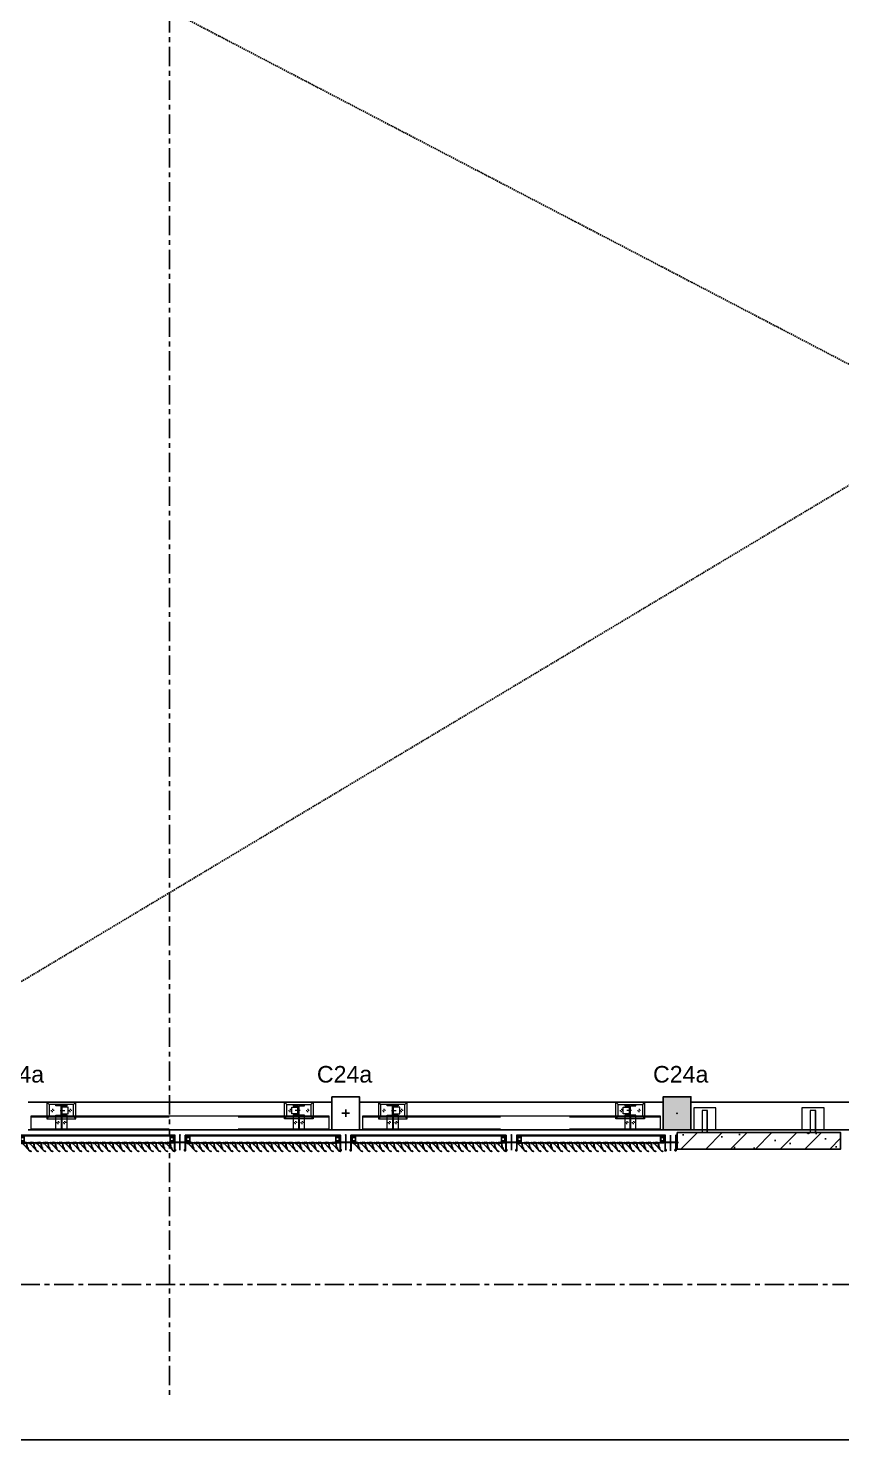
# Model space of a CAD drawing. Header units: millimetres. Extents: x 663313 to 1226001, y 1431724 to 1620898.
# Drawn here: x 696658 to 704023, y 1505819 to 1518600 of the extents above; entities that cross this region are included whole.
import ezdxf
from ezdxf.enums import TextEntityAlignment as Align

# ---------------------------------------------------------------- set-up
doc = ezdxf.new("R2010")
doc.units = ezdxf.units.MM
doc.set_wipeout_variables(frame=1)
for name, pattern in [('CENTER', [50.8, 31.75, -6.35, 6.35, -6.35]), ('HIDDEN', [0.375, 0.25, -0.125]), ('TA_GL_000.70000', [1.925, 0.7, -0.175, 0.175, -0.175, 0.7]), ('XKITLINE00', [0]), ('XKITLINE02', [4, 2, -2])]:
    doc.linetypes.add(name, pattern=pattern)
for name, color, linetype in [('000 - 0_SYM_DWG_GRIDLINE_MAIN_COLOR_251', 7, 'Continuous'), ('000 - 0_SYM_DWG_SLOPE-SYM_TEXT_COLOR_3', 7, 'Continuous'), ('000 - CONCRETE_COL_HATCH_', 7, 'Continuous'), ('000 - CONCRETE_COL_WIPEOUT_', 7, 'Continuous'), ('000 - CONCRETE_PRECAST_CUT_COLOR_4', 7, 'Continuous'), ('000 - CONCRETE_PRECAST_MAIN_COLOR_1', 7, 'Continuous'), ('000 - CONCRETE_PRECAST_WIPEOUT_', 7, 'Continuous'), ('000 - EXISTING_COLUMN_CUT_COLOR_5', 7, 'Continuous'), ('000 - EXISTING_CONCRETE_CUT_COLOR_5', 7, 'Continuous'), ('000 - GRID', 7, 'CENTER'), ('010 - ASPG_ACCESSORIES_MAIN_COLOR_1', 7, 'Continuous'), ('010 - ASPG_EXTR_MAIN_COLOR_2', 7, 'Continuous'), ('010 - ASPG_FRAMING_CUT_COLOR_4', 7, 'Continuous'), ('010 - ASPG_FRAMING_HATCH_', 7, 'Continuous'), ('010 - ASPG_FRAMING_MAIN_COLOR_2', 7, 'Continuous'), ('010 - ASPG_FRAMING_SUB_COLOR_2', 7, 'Continuous'), ('010 - ASPG_FRAMING_WIPEOUT_', 7, 'Continuous'), ('_PP-Dim', 7, 'Continuous'), ('BOLT & SCREW', 7, 'Continuous'), ('BR', 7, 'Continuous'), ('Center Line', 7, 'CENTER'), ('CVA044__', 7, 'Continuous'), ('DIM', 7, 'Continuous')]:
    doc.layers.add(name, color=color, linetype=linetype)
for name, color, linetype, plot in [('010 - ASPG_EXTR_DEF_SUB', 7, 'Continuous', False), ('010 - ASPG_FASTERN_DEF_SUB', 7, 'Continuous', False), ('010 - ASPG_FRAMING_DEF_SUB', 7, 'Continuous', False)]:
    doc.layers.add(name, color=color, linetype=linetype, plot=plot)
for name, color, linetype, lineweight in [('12-GRID', 7, 'CENTER', 13), ('Bolt', 7, 'Continuous', 0), ('Part', 7, 'Continuous', 0), ('SCREW', 7, 'Continuous', 5)]:
    doc.layers.add(name, color=color, linetype=linetype, lineweight=lineweight)
doc.styles.add('Arial', font='arial.ttf')
doc.styles.add('TA', font='', dxfattribs={"height": 4.5})
doc.styles.get('TA').set_extended_font_data('Cordia New')
pattern_1 = [(270, (1257419.24324, -520041.6224), (0.65495992507, -1.1344238721), [0.7562825814, -1.5125651628]), (30, (1257419.24324, -520041.6224), (0.65495992936, 1.1344238696), [0.7562825814, -1.5125651628]), (330, (1257419.24324, -520041.6224), (1.30991985442, -2.48e-09), [-1.5125651628, 0.7562825814])]
pattern_2 = [(315, (1257419.4929, -520021.6224), (1.3369313545, 1.3369313545), []), (45, (1257419.4929, -520021.6224), (-1.3369313545, 1.3369313545), [])]
pattern_3 = [(270, (1257419.4425, -520043.9224), (0.65495992507, -1.1344238721), [0.7562825814, -1.5125651628]), (30, (1257419.4425, -520043.9224), (0.65495992936, 1.1344238696), [0.7562825814, -1.5125651628]), (330, (1257419.4425, -520043.9224), (1.30991985442, -2.48e-09), [-1.5125651628, 0.7562825814])]
pattern_4 = [(315, (1257419.1929, -520023.9224), (1.3369313545, 1.3369313545), []), (45, (1257419.1929, -520023.9224), (-1.3369313545, 1.3369313545), [])]

# ---------------------------------------------------------------- blocks, each defined once
blk = doc.blocks.new('*U4785')
at = {"layer": '000 - 0_SYM_DWG_GRIDLINE_MAIN_COLOR_251', "color": 7, "linetype": 'ByBlock', "ltscale": 5}
blk.add_line((20, 0), (-316, 0), dxfattribs=at)
at = {"layer": '000 - 0_SYM_DWG_GRIDLINE_MAIN_COLOR_251', "color": 7}
blk.add_point((-296, 0), dxfattribs=at)
at = {"color": 7, "style": 'TA', "flags": 1}
blk.add_attdef('LOCATION', (6, -6), '', height=4.5, rotation=270, dxfattribs=at)
at = {"layer": '000 - 0_SYM_DWG_SLOPE-SYM_TEXT_COLOR_3', "color": 7, "style": 'Arial'}
blk.add_attdef('GRID-HEAD', text='', height=4, rotation=270, dxfattribs=at).set_placement((41.25, 0), align=Align.MIDDLE_CENTER)
blk = doc.blocks.new('*U4786')
at = {"layer": '000 - 0_SYM_DWG_GRIDLINE_MAIN_COLOR_251', "color": 7, "linetype": 'ByBlock', "ltscale": 5}
blk.add_line((76, 0), (-538, 0), dxfattribs=at)
at = {"layer": '000 - 0_SYM_DWG_GRIDLINE_MAIN_COLOR_251', "color": 7}
blk.add_point((0, 0), dxfattribs=at)
at = {"color": 7, "style": 'TA', "flags": 1}
blk.add_attdef('LOCATION', (6, -6), '', height=4.5, rotation=270, dxfattribs=at)
at = {"layer": '000 - 0_SYM_DWG_SLOPE-SYM_TEXT_COLOR_3', "color": 7, "style": 'Arial'}
blk.add_attdef('GRID-HEAD', text='', height=4, rotation=180, dxfattribs=at).set_placement((154.09, 0), align=Align.MIDDLE_CENTER)
blk = doc.blocks.new('W-1-PP18-ST_ENT4_REV00_20260531-225107_LOPF_DIMS')
at = {"layer": '000 - GRID', "color": 7, "linetype": 'TA_GL_000.70000'}
for name, p, xscale, yscale, zscale, rotation in [('*U4785', (0, 0), 50.00000000000044, 50.00000000000044, 50.00000000000044, 90), ('*U4786', (0, -14800), 50.00000000000038, 50.00000000000038, 50.00000000000038, 180)]:
    blk.add_blockref(name, p, dxfattribs=dict(at, xscale=xscale, yscale=yscale, zscale=zscale, rotation=rotation))
blk = doc.blocks.new('C24a')
at = {"layer": 'BR', "color": 7}
for p, q in [((0.034, 0), (-0.034, 0)), ((0, 0.034), (0, -0.034))]:
    blk.add_line(p, q, dxfattribs=at)
at = {"layer": 'BR', "color": 7, "ltscale": 5}
blk.add_lwpolyline([(0.15, 0.125), (0.15, -0.125), (-0.15, -0.125), (-0.15, 0.125)], close=True, dxfattribs=at)
blk = doc.blocks.new('*U5723')
at = {"color": 7}
blk.add_wipeout([(0, 0), (1480, 0), (1480, 150), (0, 150)], dxfattribs=at).dxf.layer = '000 - CONCRETE_PRECAST_WIPEOUT_'
at = {"layer": '000 - CONCRETE_COL_HATCH_'}
h = blk.add_hatch(dxfattribs=at)
h.set_pattern_fill('ANSI31')
h.set_pattern_definition([(45, (1531882.3, 694828.04), (-112.253202, 112.253202), [])])
h.paths.add_polyline_path([(0, 0), (1480, 0), (1480, 150), (0, 150)])
h = blk.add_hatch(dxfattribs=at)
h.set_pattern_fill('AR-CONC', scale=0.05)
h.set_pattern_definition([(50, (1531882.3, 695178.04), (455.46167, -39.84771), [47.625, -523.875]), (355, (1531882.3, 695178.04), (-88.10855, 477.64211), [38.1, -419.10146]), (100.451445, (1531920.25, 695174.7), (367.35312, 437.79438), [40.47502, -445.22561]), (46.1842, (1531882.3, 695305.04), (677.6976, -105.10582), [71.4375, -785.8125]), (96.635558, (1531938.8, 695296.3), (593.51034, 618.5653), [60.71256, -667.83902]), (351.18415, (1531882.3, 695305.04), (593.51034, 618.5653), [57.14992, -628.64933]), (21, (1531945.8, 695273.3), (379.03598, -255.662995), [47.625, -523.875]), (326, (1531945.8, 695273.3), (154.50507, 460.46992), [38.1, -419.1]), (71.451445, (1531977.4, 695252), (533.54105, 204.80692), [40.47502, -445.22484]), (37.5, (1531882.3, 695178.04), (7.721508, 211.387597), [0, -414.02, 0, -425.45, 0, -420.6875]), (7.5, (1531882.3, 695178.04), (167.049156, 250.451437), [0, -242.57, 0, -404.495, 0, -160.3375]), (327.5, (1531740.69, 695178.04), (338.976488, -14.32186), [0, -158.75, 0, -495.3, 0, -657.225]), (317.5, (1531677.2, 695178.04), (370.322953, 63.56623), [0, -206.375, 0, -328.93, 0, -466.725])])
h.paths.add_polyline_path([(0, 0), (1480, 0), (1480, 150), (0, 150)])
at = {"layer": '000 - CONCRETE_PRECAST_MAIN_COLOR_1', "color": 7}
blk.add_lwpolyline([(0, 0), (1480, 0), (1480, 150), (0, 150)], close=True, dxfattribs=at)
blk = doc.blocks.new('44')
at = {"layer": 'Bolt', "color": 7, "linetype": 'XKITLINE00', "lineweight": 0}
for p, q in [((19.975, 42.946), (19.984, 42.946)), ((19.975, 42.946), (19.984, 42.946)), ((19.989, 42.96), (19.989, 42.95)), ((19.989, 42.96), (19.989, 42.95)), ((20.003, 42.946), (19.994, 42.946)), ((20.003, 42.946), (19.994, 42.946)), ((19.865, 42.896), (19.874, 42.896)), ((19.865, 42.836), (19.874, 42.836)), ((19.879, 42.91), (19.879, 42.9)), ((19.879, 42.882), (19.879, 42.891)), ((19.879, 42.85), (19.879, 42.84)), ((19.879, 42.822), (19.879, 42.831)), ((19.893, 42.896), (19.884, 42.896)), ((19.893, 42.836), (19.884, 42.836)), ((19.989, 42.932), (19.989, 42.941)), ((19.989, 42.932), (19.989, 42.941)), ((19.975, 42.786), (19.984, 42.786)), ((19.975, 42.786), (19.984, 42.786)), ((19.989, 42.8), (19.989, 42.79)), ((19.989, 42.8), (19.989, 42.79)), ((19.989, 42.772), (19.989, 42.781)), ((19.989, 42.772), (19.989, 42.781)), ((20.003, 42.786), (19.994, 42.786)), ((20.003, 42.786), (19.994, 42.786)), ((19.975, 40.796), (19.984, 40.796)), ((19.975, 40.796), (19.984, 40.796)), ((19.989, 40.81), (19.989, 40.801)), ((19.989, 40.81), (19.989, 40.801)), ((19.989, 40.782), (19.989, 40.791)), ((19.989, 40.782), (19.989, 40.791)), ((20.003, 40.796), (19.994, 40.796)), ((20.003, 40.796), (19.994, 40.796)), ((19.865, 40.746), (19.874, 40.746)), ((19.865, 40.686), (19.874, 40.686)), ((19.879, 40.76), (19.879, 40.751)), ((19.879, 40.732), (19.879, 40.741)), ((19.879, 40.7), (19.879, 40.691)), ((19.879, 40.672), (19.879, 40.681)), ((19.893, 40.746), (19.884, 40.746)), ((19.893, 40.686), (19.884, 40.686)), ((19.989, 40.65), (19.989, 40.641)), ((19.989, 40.65), (19.989, 40.641)), ((19.975, 40.636), (19.984, 40.636)), ((19.975, 40.636), (19.984, 40.636)), ((19.989, 40.622), (19.989, 40.631)), ((19.989, 40.622), (19.989, 40.631)), ((20.003, 40.636), (19.994, 40.636)), ((20.003, 40.636), (19.994, 40.636)), ((19.865, 39.896), (19.874, 39.896)), ((19.879, 39.91), (19.879, 39.901)), ((19.879, 39.882), (19.879, 39.891)), ((19.893, 39.896), (19.884, 39.896)), ((19.975, 39.946), (19.984, 39.946)), ((19.975, 39.946), (19.984, 39.946)), ((19.989, 39.96), (19.989, 39.951)), ((19.989, 39.96), (19.989, 39.951)), ((19.989, 39.932), (19.989, 39.941)), ((19.989, 39.932), (19.989, 39.941)), ((20.003, 39.946), (19.994, 39.946)), ((20.003, 39.946), (19.994, 39.946)), ((19.865, 39.836), (19.874, 39.836)), ((19.879, 39.85), (19.879, 39.841)), ((19.879, 39.822), (19.879, 39.831)), ((19.893, 39.836), (19.884, 39.836)), ((19.975, 39.786), (19.984, 39.786)), ((19.975, 39.786), (19.984, 39.786)), ((19.989, 39.8), (19.989, 39.791)), ((19.989, 39.8), (19.989, 39.791)), ((19.989, 39.772), (19.989, 39.781)), ((19.989, 39.772), (19.989, 39.781)), ((20.003, 39.786), (19.994, 39.786)), ((20.003, 39.786), (19.994, 39.786)), ((19.865, 37.746), (19.874, 37.746)), ((19.879, 37.76), (19.879, 37.751)), ((19.879, 37.732), (19.879, 37.741)), ((19.893, 37.746), (19.884, 37.746)), ((19.975, 37.796), (19.984, 37.796)), ((19.975, 37.796), (19.984, 37.796)), ((19.989, 37.81), (19.989, 37.801)), ((19.989, 37.81), (19.989, 37.801)), ((19.989, 37.782), (19.989, 37.791)), ((19.989, 37.782), (19.989, 37.791)), ((20.003, 37.796), (19.994, 37.796)), ((20.003, 37.796), (19.994, 37.796)), ((19.865, 37.686), (19.874, 37.686)), ((19.879, 37.7), (19.879, 37.691)), ((19.879, 37.672), (19.879, 37.681)), ((19.893, 37.686), (19.884, 37.686)), ((19.975, 37.636), (19.984, 37.636)), ((19.975, 37.636), (19.984, 37.636)), ((19.989, 37.65), (19.989, 37.641)), ((19.989, 37.65), (19.989, 37.641)), ((19.989, 37.622), (19.989, 37.631)), ((19.989, 37.622), (19.989, 37.631)), ((20.003, 37.636), (19.994, 37.636)), ((20.003, 37.636), (19.994, 37.636))]:
    blk.add_line(p, q, dxfattribs=at)
at = {"layer": 'Bolt', "color": 7, "linetype": 'XKITLINE02', "lineweight": 0}
for p, q in [((19.969, 42.863), (19.969, 42.858)), ((19.982, 42.863), (19.982, 42.869)), ((19.982, 42.869), (19.982, 42.863)), ((19.989, 42.877), (19.989, 42.834)), ((19.996, 42.863), (19.996, 42.869)), ((19.996, 42.869), (19.996, 42.863)), ((20.008, 42.863), (20.008, 42.858)), ((19.969, 40.719), (19.969, 40.724)), ((19.982, 40.719), (19.982, 40.713)), ((19.982, 40.713), (19.982, 40.719)), ((19.989, 40.705), (19.989, 40.748)), ((19.996, 40.719), (19.996, 40.713)), ((19.996, 40.713), (19.996, 40.719)), ((20.008, 40.719), (20.008, 40.724)), ((19.969, 39.863), (19.969, 39.858)), ((19.982, 39.863), (19.982, 39.869)), ((19.982, 39.869), (19.982, 39.863)), ((19.989, 39.877), (19.989, 39.834)), ((19.996, 39.863), (19.996, 39.869)), ((19.996, 39.869), (19.996, 39.863)), ((20.008, 39.863), (20.008, 39.858)), ((19.969, 37.719), (19.969, 37.724)), ((19.982, 37.719), (19.982, 37.713)), ((19.982, 37.713), (19.982, 37.719)), ((19.989, 37.705), (19.989, 37.748)), ((19.996, 37.719), (19.996, 37.713)), ((19.996, 37.713), (19.996, 37.719)), ((20.008, 37.719), (20.008, 37.724))]:
    blk.add_line(p, q, dxfattribs=at)
at = {"layer": 'Part', "color": 7, "linetype": 'HIDDEN', "lineweight": 0, "ltscale": 5}
for p, q in [((19.822, 43.141), (19.822, 40.442)), ((19.931, 43.141), (19.931, 40.442)), ((19.822, 40.141), (19.822, 37.441)), ((19.931, 40.141), (19.931, 37.441))]:
    blk.add_line(p, q, dxfattribs=at)
at = {"layer": 'Part', "color": 7, "linetype": 'HIDDEN', "lineweight": 0, "ltscale": 2}
for p, q in [((19.934, 42.976), (19.914, 42.996)), ((19.934, 42.756), (19.914, 42.736)), ((19.934, 40.826), (19.914, 40.846)), ((19.934, 40.606), (19.914, 40.586)), ((19.934, 39.976), (19.914, 39.996)), ((19.934, 39.756), (19.914, 39.736)), ((19.934, 37.826), (19.914, 37.846)), ((19.934, 37.606), (19.914, 37.586))]:
    blk.add_line(p, q, dxfattribs=at)
at = {"layer": 'Part', "color": 7, "lineweight": 0}
for p, q in [((20.064, 42.996), (20.044, 42.976)), ((20.064, 42.736), (20.044, 42.756)), ((20.064, 40.846), (20.044, 40.826)), ((20.064, 40.586), (20.044, 40.606)), ((20.064, 39.996), (20.044, 39.976)), ((20.064, 39.736), (20.044, 39.756)), ((20.064, 37.846), (20.044, 37.826)), ((20.064, 37.586), (20.044, 37.606))]:
    blk.add_line(p, q, dxfattribs=at)
at = {"layer": 'Part', "color": 7, "linetype": 'XKITLINE02', "lineweight": 0}
for p, q in [((19.939, 42.869), (19.819, 42.869)), ((19.939, 42.863), (19.819, 42.863)), ((19.909, 42.869), (19.909, 42.863)), ((19.959, 42.858), (20.019, 42.858)), ((19.939, 40.719), (19.819, 40.719)), ((19.939, 40.713), (19.819, 40.713)), ((19.909, 40.713), (19.909, 40.719)), ((19.959, 40.724), (20.019, 40.724)), ((19.939, 39.869), (19.819, 39.869)), ((19.939, 39.863), (19.819, 39.863)), ((19.909, 39.869), (19.909, 39.863)), ((19.959, 39.858), (20.019, 39.858)), ((19.939, 37.719), (19.819, 37.719)), ((19.939, 37.713), (19.819, 37.713)), ((19.909, 37.713), (19.909, 37.719)), ((19.959, 37.724), (20.019, 37.724)), ((19.989, 37.021), (19.789, 37.021)), ((19.989, 36.041), (19.789, 36.041))]:
    blk.add_line(p, q, dxfattribs=at)
at = {"layer": 'Part', "color": 7, "lineweight": 0}
for points in [[(19.939, 40.442), (19.939, 43.142), (19.814, 43.142), (19.814, 40.442)], [(19.939, 37.441), (19.939, 40.141), (19.814, 40.141), (19.814, 37.441)]]:
    blk.add_lwpolyline(points, close=True, dxfattribs=at)
at = {"layer": 'Part', "color": 7, "linetype": 'HIDDEN', "lineweight": 0, "ltscale": 2}
for points in [[(19.939, 42.996), (19.914, 42.996), (19.914, 42.736), (19.939, 42.736)], [(19.939, 42.976), (19.934, 42.976), (19.934, 42.756), (19.939, 42.756)], [(19.939, 40.586), (19.914, 40.586), (19.914, 40.846), (19.939, 40.846)], [(19.939, 40.606), (19.934, 40.606), (19.934, 40.826), (19.939, 40.826)], [(19.939, 39.996), (19.914, 39.996), (19.914, 39.736), (19.939, 39.736)], [(19.939, 39.976), (19.934, 39.976), (19.934, 39.756), (19.939, 39.756)], [(19.939, 37.586), (19.914, 37.586), (19.914, 37.846), (19.939, 37.846)], [(19.939, 37.606), (19.934, 37.606), (19.934, 37.826), (19.939, 37.826)]]:
    blk.add_lwpolyline(points, dxfattribs=at)
at = {"layer": 'Part', "color": 7, "lineweight": 0}
for points in [[(19.939, 42.736), (20.064, 42.736), (20.064, 42.996), (19.939, 42.996)], [(19.939, 42.756), (20.044, 42.756), (20.044, 42.976), (19.939, 42.976)], [(19.939, 40.846), (20.064, 40.846), (20.064, 40.586), (19.939, 40.586)], [(19.939, 40.826), (20.044, 40.826), (20.044, 40.606), (19.939, 40.606)], [(19.939, 39.736), (20.064, 39.736), (20.064, 39.996), (19.939, 39.996)], [(19.939, 39.756), (20.044, 39.756), (20.044, 39.976), (19.939, 39.976)], [(19.939, 37.846), (20.064, 37.846), (20.064, 37.586), (19.939, 37.586)], [(19.939, 37.826), (20.044, 37.826), (20.044, 37.606), (19.939, 37.606)]]:
    blk.add_lwpolyline(points, dxfattribs=at)
at = {"layer": 'Part', "color": 7, "linetype": 'XKITLINE02', "lineweight": 0}
for points in [[(19.939, 42.816), (19.819, 42.816), (19.819, 42.916), (19.939, 42.916)], [(19.959, 42.863), (19.959, 42.803), (20.019, 42.803), (20.019, 42.863)], [(19.959, 40.719), (19.959, 40.779), (20.019, 40.779), (20.019, 40.719)], [(19.939, 40.766), (19.819, 40.766), (19.819, 40.666), (19.939, 40.666)], [(19.939, 39.816), (19.819, 39.816), (19.819, 39.916), (19.939, 39.916)], [(19.959, 39.863), (19.959, 39.803), (20.019, 39.803), (20.019, 39.863)], [(19.939, 37.766), (19.819, 37.766), (19.819, 37.666), (19.939, 37.666)], [(19.959, 37.719), (19.959, 37.779), (20.019, 37.779), (20.019, 37.719)], [(19.789, 37.016), (19.989, 37.016), (19.989, 37.066), (19.789, 37.066)], [(19.789, 36.036), (19.989, 36.036), (19.989, 36.086), (19.789, 36.086)]]:
    blk.add_lwpolyline(points, dxfattribs=at)
for points in [[(19.939, 42.916), (19.947, 42.916), (19.947, 42.869), (20.031, 42.869), (20.031, 42.916), (20.039, 42.916), (20.039, 42.816), (20.031, 42.816), (20.031, 42.863), (19.947, 42.863), (19.947, 42.816), (19.939, 42.816)], [(19.939, 40.666), (19.947, 40.666), (19.947, 40.713), (20.031, 40.713), (20.031, 40.666), (20.039, 40.666), (20.039, 40.766), (20.031, 40.766), (20.031, 40.719), (19.947, 40.719), (19.947, 40.766), (19.939, 40.766)], [(19.939, 39.916), (19.947, 39.916), (19.947, 39.869), (20.031, 39.869), (20.031, 39.916), (20.039, 39.916), (20.039, 39.816), (20.031, 39.816), (20.031, 39.863), (19.947, 39.863), (19.947, 39.816), (19.939, 39.816)], [(19.939, 37.666), (19.947, 37.666), (19.947, 37.713), (20.031, 37.713), (20.031, 37.666), (20.039, 37.666), (20.039, 37.766), (20.031, 37.766), (20.031, 37.719), (19.947, 37.719), (19.947, 37.766), (19.939, 37.766)]]:
    blk.add_lwpolyline(points, close=True, dxfattribs=at)
at = {"layer": 'Part', "color": 7, "linetype": 'XKITLINE00', "lineweight": 0}
blk.add_lwpolyline([(19.789, 37.291), (19.789, 35.811), (19.639, 35.811), (19.639, 37.291)], close=True, dxfattribs=at)
at = {"layer": 'Part', "color": 7, "linetype": 'HIDDEN', "lineweight": 0, "ltscale": 8}
for points in [[(19.789, 37.141), (19.779, 37.141), (19.779, 36.941), (19.789, 36.941)], [(19.789, 36.161), (19.779, 36.161), (19.779, 35.961), (19.789, 35.961)]]:
    blk.add_lwpolyline(points, dxfattribs=at)
for points in [[(19.814, 36.941), (20.014, 36.941), (20.014, 37.141), (19.814, 37.141)], [(19.814, 35.961), (20.014, 35.961), (20.014, 36.161), (19.814, 36.161)]]:
    blk.add_lwpolyline(points, close=True, dxfattribs=at)
at = {"layer": '000 - CONCRETE_PRECAST_CUT_COLOR_4', "color": 7, "xscale": 0.0009999999999999994, "yscale": 0.0009999999999999994, "zscale": 0.0009999999999999994, "rotation": 270}
blk.add_blockref('*U5723', (19.639, 37.291), dxfattribs=at)
blk = doc.blocks.new('*U5739')
at = {"color": 7}
blk.add_wipeout([(-125, -150), (125, -150), (125, 150), (-125, 150)], dxfattribs=at).dxf.layer = '000 - CONCRETE_COL_WIPEOUT_'
at = {"layer": '000 - CONCRETE_COL_HATCH_'}
h = blk.add_hatch(dxfattribs=at)
h.set_pattern_fill('AR-CONC', scale=0.5)
h.set_pattern_definition([(50, (0, -2e-14), (3.5863, -0.31376), [0.375, -4.125]), (355, (0, -2e-14), (-0.69376, 3.76096), [0.3, -3.3]), (100.4514, (0.299, -0.026), (2.892544, 3.4472), [0.3187, -3.50571]), (46.1842, (0, 1), (5.33621, -0.8276), [0.5625, -6.1875]), (96.6356, (0.4447, 0.931), (4.67331, 4.87059), [0.47805, -5.25857]), (351.1842, (0, 1), (4.67331, 4.8706), [0.45, -4.95]), (21, (0.5, 0.75), (2.984535, -2.013094), [0.375, -4.125]), (326, (0.5, 0.75), (1.21658, 3.62575), [0.3, -3.3]), (71.4514, (0.7487, 0.5822), (4.20111, 1.612656), [0.3187, -3.50571]), (37.5, (0, -2e-14), (0.060799, 1.664469), [0, -3.26, 0, -3.35, 0, -3.3125]), (7.5, (0, -2e-14), (1.315348, 1.972059), [0, -1.91, 0, -3.185, 0, -1.2625]), (327.5, (-1.115, -2e-14), (2.669112, -0.112774), [0, -1.25, 0, -3.9, 0, -5.175]), (317.5, (-1.615, -2e-14), (2.91593, 0.500525), [0, -1.625, 0, -2.59, 0, -3.675])])
h.paths.add_polyline_path([(-125, -150), (125, -150), (125, 150), (-125, 150)])
at = {"color": 7}
blk.add_point((0, 0), dxfattribs=at)
at = {"layer": '000 - EXISTING_COLUMN_CUT_COLOR_5', "color": 7}
blk.add_lwpolyline([(-125, -150), (125, -150), (125, 150), (-125, 150)], close=True, dxfattribs=at)
blk = doc.blocks.new('W-1-PP18-ST_ENT4_REV00_20260531-225334_LOPF_PL')
at = {"layer": 'DIM', "color": 7, "linetype": 'HIDDEN', "ltscale": 50}
for p, q in [((-3080, -13100), (16345, -1450)), ((18970, -13150), (-2309, -2059))]:
    blk.add_line(p, q, dxfattribs=at)
at = {"layer": 'DIM', "color": 7, "linetype": 'HIDDEN', "ltscale": 5}
for p, q in [((1469, -13399), (-1281, -13399)), ((4469, -13400), (1719, -13399))]:
    blk.add_line(p, q, dxfattribs=at)
at = {"layer": 'DIM', "color": 7}
blk.add_line((7469, -13400), (4719, -13400), dxfattribs=at)
for points in [[(-1281, -13150), (1469, -13150)], [(4469, -13150), (1719, -13150)], [(4719, -13150), (7469, -13150)]]:
    blk.add_lwpolyline(points, dxfattribs=at)
at = {"color": 7, "xscale": 1000.000000000001, "yscale": 1000.000000000001, "zscale": 1000.000000000001, "rotation": 89.99860513390374}
for p in [(1594, -13250), (4594, -13250)]:
    blk.add_blockref('C24a', p, dxfattribs=at)
at = {"layer": 'CVA044__', "color": 7, "char_height": 150, "attachment_point": 5, "style": 'Arial', "bg_fill": 3, "box_fill_scale": 1.1, "bg_fill_color": 256, "bg_fill_true_color": 13158600, "bg_fill_transparency": 0}
for insert in [(-1387, -12898), (1584, -12898), (4627, -12898)]:
    blk.add_mtext('\\A1;C24a', dxfattribs=dict(at, insert=insert))
at = {"color": 7, "xscale": 1000.000000000001, "yscale": 1000.000000000001, "zscale": 1000.000000000001, "rotation": 90}
blk.add_blockref('44', (41886, -33214), dxfattribs=at)
at = {"layer": '000 - EXISTING_CONCRETE_CUT_COLOR_5', "color": 7}
blk.add_blockref('*U5739', (4594, -13250), dxfattribs=at)
blk = doc.blocks.new('*U6326')
at = {"layer": '12-GRID', "color": 7, "linetype": 'CENTER'}
for p, q in [((0, -6), (0, 2)), ((-4, -2), (4, -2))]:
    blk.add_line(p, q, dxfattribs=at)
at = {"layer": 'BOLT & SCREW', "color": 7}
for p, q in [((-1, -2), (-2, -2)), ((-1, -2), (-2, -2)), ((0, -2), (-1, -2)), ((0, -2), (-1, -2)), ((0, -1), (0, 0)), ((0, -1), (0, 0)), ((0, -2), (0, -1)), ((0, -2), (0, -1)), ((0, -2), (1, -2)), ((0, -3), (0, -2)), ((0, -2), (0, -3)), ((0, -2), (1, -2)), ((0, -3), (0, -4)), ((0, -3), (0, -4)), ((1, -2), (2, -2)), ((1, -2), (2, -2))]:
    blk.add_line(p, q, dxfattribs=at)
for points in [[(-2, -2), (-1, -2, 0.414214), (0, -1), (0, 0), (0, 0), (0, -1, 0.414214), (1, -2), (2, -2), (2, -2), (1, -2, 0.414214), (0, -3), (0, -4), (0, -4), (0, -3, 0.414214), (-1, -2), (-2, -2)], [(0, -2, -0.414214), (0, -2), (1, -2), (1, -2), (0, -2, -0.414214), (0, -2), (0, -1), (0, -1), (0, -2, -0.414214), (0, -2), (-1, -2), (-1, -2), (0, -2, -0.414214), (0, -2), (0, -3), (0, -3)]]:
    blk.add_lwpolyline(points, format="xyb", close=True, dxfattribs=at)
blk.add_circle((0, -2), 3.5, dxfattribs=at)
blk = doc.blocks.new('000_ASPG_TYP_FILES_20260218-010703_FRAME_EXTR_')
at = {"layer": '010 - ASPG_FRAMING_HATCH_'}
h = blk.add_hatch(dxfattribs=at)
h.set_pattern_fill('ANSI32', scale=0.1, angle=180)
edge = h.paths.add_edge_path()
edge.add_line((2, 16), (2, 2))
edge.add_line((2, 2), (40, 2))
edge.add_arc((40, 2), 0.3, 0, 90, ccw=False)
edge.add_line((40, 2), (40, 0))
edge.add_arc((40, 0), 0.3, -90, 0, ccw=False)
edge.add_line((40, 0), (0, 0))
edge.add_arc((0, 0), 0.3, 180, 270, ccw=False)
edge.add_line((0, 0), (0, 18))
edge.add_arc((0, 18), 0.3, 90, 180, ccw=False)
edge.add_line((0, 18), (23, 18))
edge.add_arc((23, 19), 0.5, 270, 380.2095)
edge.add_arc((26, 20), 3.35, 182.0638, 200.2095, ccw=False)
edge.add_arc((24, 20), 0.76, 2.0638, 182.0638, ccw=False)
edge.add_arc((26, 20), 1.83, 182.0638, 447.9362)
edge.add_arc((26, 22), 0.76, 87.9362, 267.9362, ccw=False)
edge.add_arc((26, 20), 3.35, 69.7905, 87.9362, ccw=False)
edge.add_arc((27, 23), 0.5, 249.7905, 360)
edge.add_line((28, 23), (28, 27))
edge.add_line((28, 27), (28, 27))
edge.add_line((28, 27), (28, 28))
edge.add_line((28, 28), (28, 39))
edge.add_line((28, 39), (28, 39))
edge.add_line((28, 39), (28, 40))
edge.add_line((28, 40), (28, 43))
edge.add_arc((27, 43), 0.5, 0, 110.2095)
edge.add_arc((26, 46), 3.35, 272.0638, 290.2095, ccw=False)
edge.add_arc((26, 44), 0.76, 92.0638, 272.0638, ccw=False)
edge.add_arc((26, 46), 1.83, 272.0638, 537.9362)
edge.add_arc((24, 47), 0.76, 177.9362, 357.9362, ccw=False)
edge.add_arc((26, 46), 3.35, 159.7905, 177.9362, ccw=False)
edge.add_arc((23, 48), 0.5, 339.7905, 450)
edge.add_line((23, 48), (0, 48))
edge.add_arc((0, 49), 0.3, 180, 270, ccw=False)
edge.add_line((0, 49), (0, 60))
edge.add_arc((0, 60), 0.3, 90, 180, ccw=False)
edge.add_line((0, 60), (5, 60))
edge.add_line((5, 60), (5, 65))
edge.add_arc((5, 65), 0.3, 90, 180, ccw=False)
edge.add_line((5, 65), (30, 65))
edge.add_line((30, 65), (30, 64))
edge.add_arc((30, 64), 0.3, -90, 0, ccw=False)
edge.add_line((30, 63), (7, 63))
edge.add_arc((7, 63), 0.3, 90, 180)
edge.add_line((7, 63), (7, 58))
edge.add_line((7, 58), (2, 58))
edge.add_arc((2, 58), 0.3, 90, 180)
edge.add_line((2, 58), (2, 51))
edge.add_arc((2, 51), 0.3, 180, 270)
edge.add_line((2, 50), (30, 50))
edge.add_arc((30, 50), 0.3, 0, 90, ccw=False)
edge.add_line((30, 50), (30, 27))
edge.add_line((30, 27), (30, 16))
edge.add_arc((30, 16), 0.3, -90, 0, ccw=False)
edge.add_line((30, 16), (2, 16))
at = {"layer": '010 - ASPG_FRAMING_CUT_COLOR_4', "color": 7}
blk.add_lwpolyline([(2, 16), (2, 2), (40, 2, -0.414214), (40, 2), (40, 0, -0.414214), (40, 0), (0, 0, -0.414214), (0, 0), (0, 18, -0.414214), (0, 18), (23, 18, 0.52173), (23, 19, -0.079342), (23, 20, -1), (24, 20, 2.296346), (26, 22, -1), (26, 23, -0.079342), (27, 23, 0.52173), (28, 23), (28, 27), (28, 27), (28, 28), (28, 39), (28, 39), (28, 40), (28, 43, 0.52173), (27, 43, -0.079342), (26, 43, -1), (26, 45, 2.296346), (24, 47, -1), (23, 47, -0.079342), (23, 48, 0.52173), (23, 48), (0, 48, -0.414214), (0, 49), (0, 60, -0.414214), (0, 60), (5, 60), (5, 65, -0.414214), (5, 65), (30, 65), (30, 64, -0.414214), (30, 63), (7, 63, 0.414214), (7, 63), (7, 58), (2, 58, 0.414214), (2, 58), (2, 51, 0.414214), (2, 50), (30, 50, -0.414214), (30, 50), (30, 27), (30, 16, -0.414214), (30, 16)], format="xyb", close=True, dxfattribs=at)
at = {"color": 7}
for p in [(26, 48), (26, 22)]:
    blk.add_blockref('*U6326', p, dxfattribs=at)
blk = doc.blocks.new('*U6174')
at = {"layer": '010 - ASPG_FRAMING_HATCH_', "transparency": 33554585}
h = blk.add_hatch(dxfattribs=at)
h.set_pattern_fill('ANSI32', scale=0.25)
edge = h.paths.add_edge_path()
edge.add_line((2, -50), (2, -75))
edge.add_line((2, -75), (0, -75))
edge.add_line((0, -75), (0, -49))
edge.add_arc((1, -49), 1, 90, 180, ccw=False)
edge.add_line((1, -48), (63, -48))
edge.add_arc((63, -47), 1, 270, 360)
edge.add_line((64, -47), (64, 47))
edge.add_arc((63, 47), 1, 0, 90)
edge.add_line((63, 48), (1, 48))
edge.add_arc((1, 49), 1, 180, 270, ccw=False)
edge.add_line((0, 49), (0, 75))
edge.add_line((0, 75), (2, 75))
edge.add_line((2, 75), (2, 50))
edge.add_line((2, 50), (141, 50))
edge.add_line((141, 50), (141, 41))
edge.add_arc((140, 41), 1, 270, 360, ccw=False)
edge.add_line((140, 40), (132, 40))
edge.add_arc((132, 41), 1, 180, 270, ccw=False)
edge.add_line((131, 41), (131, 47))
edge.add_arc((130, 47), 1, 0, 90)
edge.add_line((130, 48), (67, 48))
edge.add_arc((67, 47), 1, 90, 180)
edge.add_line((66, 47), (66, -47))
edge.add_arc((67, -47), 1, 180, 270)
edge.add_line((67, -48), (130, -48))
edge.add_arc((130, -47), 1, 270, 360)
edge.add_line((131, -47), (131, -41))
edge.add_arc((132, -41), 1, 90, 180, ccw=False)
edge.add_line((132, -40), (140, -40))
edge.add_arc((140, -41), 1, 0, 90, ccw=False)
edge.add_line((141, -41), (141, -50))
edge.add_line((141, -50), (2, -50))
h.paths.add_polyline_path([(139, 48), (139, 42), (133, 42), (133, 48)], flags=16)
h.paths.add_polyline_path([(139, -48), (139, -42), (133, -42), (133, -48)], flags=16)
at = {"layer": '010 - ASPG_FRAMING_HATCH_'}
h = blk.add_hatch(dxfattribs=at)
h.set_pattern_fill('ANSI37', scale=0.595498, angle=-90)
h.set_pattern_definition(pattern_4)
edge = h.paths.add_edge_path()
edge.add_ellipse((12, 55), major_axis=(0, -5), ratio=0.644482, start_angle=180, end_angle=360, ccw=False)
edge.add_line((12, 60), (2, 60))
edge.add_arc((-8, 55), 11.1, -26.7963, 26.7963, ccw=False)
edge.add_line((2, 50), (12, 50))
h = blk.add_hatch(dxfattribs=at)
h.set_pattern_fill('HONEY', scale=0.238199, angle=-90)
h.set_pattern_definition(pattern_3)
edge = h.paths.add_edge_path()
edge.add_ellipse((12, 55), major_axis=(0, -5), ratio=0.644482, start_angle=0, end_angle=360, ccw=False)
h = blk.add_hatch(dxfattribs=at)
h.set_pattern_fill('HONEY', scale=0.238199, angle=-90)
h.set_pattern_definition(pattern_1)
edge = h.paths.add_edge_path()
edge.add_ellipse((58, 55), major_axis=(0, -5), ratio=0.644482, start_angle=0, end_angle=360)
h = blk.add_hatch(dxfattribs=at)
h.set_pattern_fill('ANSI37', scale=0.595498, angle=-90)
h.set_pattern_definition(pattern_2)
edge = h.paths.add_edge_path()
edge.add_ellipse((58, 55), major_axis=(0, -5), ratio=0.644482, start_angle=0, end_angle=180)
edge.add_line((58, 60), (62, 60))
edge.add_arc((62, 60), 0.3, -90, 0)
edge.add_line((62, 60), (62, 61))
edge.add_line((62, 61), (62, 62))
edge.add_line((62, 62), (62, 62))
edge.add_line((62, 62), (62, 63))
edge.add_line((62, 63), (62, 63))
edge.add_line((62, 63), (62, 64))
edge.add_line((62, 64), (62, 64))
edge.add_line((62, 64), (62, 65))
edge.add_line((62, 65), (63, 65))
edge.add_line((63, 65), (64, 66))
edge.add_line((64, 66), (64, 65))
edge.add_line((64, 65), (65, 66))
edge.add_line((65, 66), (65, 65))
edge.add_line((65, 65), (66, 66))
edge.add_line((66, 66), (66, 65))
edge.add_line((66, 65), (67, 65))
edge.add_arc((67, 65), 0.3, -90, 0)
edge.add_line((67, 65), (67, 60))
edge.add_arc((77, 55), 11.1, 153.2037, 206.7963)
edge.add_line((67, 50), (58, 50))
h = blk.add_hatch(dxfattribs=at)
h.set_pattern_fill('ANSI37', scale=0.595498, angle=-90)
h.set_pattern_definition(pattern_4)
edge = h.paths.add_edge_path()
edge.add_ellipse((12, -55), major_axis=(0, 5), ratio=0.644482, start_angle=0, end_angle=180)
edge.add_line((12, -60), (2, -60))
edge.add_arc((-8, -55), 11.1, 333.2037, 386.7963)
edge.add_line((2, -50), (12, -50))
h = blk.add_hatch(dxfattribs=at)
h.set_pattern_fill('HONEY', scale=0.238199, angle=-90)
h.set_pattern_definition(pattern_3)
edge = h.paths.add_edge_path()
edge.add_ellipse((12, -55), major_axis=(0, 5), ratio=0.644482, start_angle=0, end_angle=360)
h = blk.add_hatch(dxfattribs=at)
h.set_pattern_fill('HONEY', scale=0.238199, angle=-90)
h.set_pattern_definition(pattern_1)
edge = h.paths.add_edge_path()
edge.add_ellipse((58, -55), major_axis=(0, 5), ratio=0.644482, start_angle=0, end_angle=360, ccw=False)
h = blk.add_hatch(dxfattribs=at)
h.set_pattern_fill('ANSI37', scale=0.595498, angle=-90)
h.set_pattern_definition(pattern_2)
edge = h.paths.add_edge_path()
edge.add_ellipse((58, -55), major_axis=(0, 5), ratio=0.644482, start_angle=180, end_angle=360, ccw=False)
edge.add_line((58, -60), (62, -60))
edge.add_arc((62, -60), 0.3, 360, 450, ccw=False)
edge.add_line((62, -60), (62, -61))
edge.add_line((62, -61), (62, -62))
edge.add_line((62, -62), (62, -62))
edge.add_line((62, -62), (62, -63))
edge.add_line((62, -63), (62, -63))
edge.add_line((62, -63), (62, -64))
edge.add_line((62, -64), (62, -64))
edge.add_line((62, -64), (62, -65))
edge.add_line((62, -65), (63, -65))
edge.add_line((63, -65), (64, -66))
edge.add_line((64, -66), (64, -65))
edge.add_line((64, -65), (65, -66))
edge.add_line((65, -66), (65, -65))
edge.add_line((65, -65), (66, -66))
edge.add_line((66, -66), (66, -65))
edge.add_line((66, -65), (67, -65))
edge.add_arc((67, -65), 0.3, 360, 450, ccw=False)
edge.add_line((67, -65), (67, -60))
edge.add_arc((77, -55), 11.1, 153.2037, 206.7963, ccw=False)
edge.add_line((67, -50), (58, -50))
at = {"layer": '010 - ASPG_FASTERN_DEF_SUB', "color": 7}
blk.add_point((0, 0), dxfattribs=at)
at = {"layer": '010 - ASPG_FRAMING_CUT_COLOR_4', "color": 7}
blk.add_lwpolyline([(2, -50), (2, -75), (0, -75), (0, -49, -0.414214), (1, -48), (63, -48, 0.414214), (64, -47), (64, 47, 0.414214), (63, 48), (1, 48, -0.414214), (0, 49), (0, 75), (2, 75), (2, 50), (141, 50), (141, 41, -0.414214), (140, 40), (132, 40, -0.414214), (131, 41), (131, 47, 0.414214), (130, 48), (67, 48, 0.414214), (66, 47), (66, -47, 0.414214), (67, -48), (130, -48, 0.414214), (131, -47), (131, -41, -0.414214), (132, -40), (140, -40, -0.414214), (141, -41), (141, -50)], format="xyb", close=True, dxfattribs=at)
for points in [[(139, 48), (139, 42), (133, 42), (133, 48)], [(139, -48), (139, -42), (133, -42), (133, -48)]]:
    blk.add_lwpolyline(points, close=True, dxfattribs=at)
at = {"layer": '010 - ASPG_FRAMING_DEF_SUB', "color": 7, "transparency": 33554508}
blk.add_line((136, 0), (-5, 0), dxfattribs=at)
at = {"layer": '010 - ASPG_FRAMING_DEF_SUB', "color": 7, "transparency": 33554457}
for points in [[(2, 50), (15, 50), (15, 60), (2, 60)], [(54, 50), (67, 50), (67, 66), (54, 66)], [(2, -50), (15, -50), (15, -60), (2, -60)], [(54, -50), (67, -50), (67, -66), (54, -66)]]:
    blk.add_lwpolyline(points, close=True, dxfattribs=at)
at = {"layer": '010 - ASPG_FRAMING_SUB_COLOR_2', "color": 7}
for points in [[(12, 50), (2, 50, 0.238199), (2, 60), (12, 60)], [(58, 50), (67, 50, -0.238199), (67, 60), (67, 65, -0.414214), (67, 65), (66, 65), (66, 66), (65, 65), (65, 66), (64, 65), (64, 66), (63, 65), (62, 65), (62, 64), (62, 64), (62, 63), (62, 63), (62, 62), (62, 62), (62, 61), (62, 60, -0.414214), (62, 60), (58, 60)], [(12, -50), (2, -50, -0.238199), (2, -60), (12, -60)], [(58, -50), (67, -50, 0.238199), (67, -60), (67, -65, 0.414214), (67, -65), (66, -65), (66, -66), (65, -65), (65, -66), (64, -65), (64, -66), (63, -65), (62, -65), (62, -64), (62, -64), (62, -63), (62, -63), (62, -62), (62, -62), (62, -61), (62, -60, 0.414214), (62, -60), (58, -60)]]:
    blk.add_lwpolyline(points, format="xyb", dxfattribs=at)
at = {"layer": '010 - ASPG_FRAMING_SUB_COLOR_2', "color": 7, "extrusion": (0, 0, -1)}
for centre, major_axis in [((12, 55), (0, -5)), ((58, -55), (0, 5))]:
    blk.add_ellipse(centre, major_axis=major_axis, ratio=0.644482, dxfattribs=at)
at = {"layer": '010 - ASPG_FRAMING_SUB_COLOR_2', "color": 7}
for centre, major_axis in [((58, 55), (0, -5)), ((12, -55), (0, 5))]:
    blk.add_ellipse(centre, major_axis=major_axis, ratio=0.644482, dxfattribs=at)
blk = doc.blocks.new('PZG35-9D5')
at = {"layer": 'Center Line', "color": 7}
blk.add_line((0, 4), (0, -11), dxfattribs=at)
at = {"layer": 'SCREW', "color": 7}
for p, q in [((-1, 0), (-1, -1)), ((1, 0), (1, -1)), ((-2, -1), (-1, -2)), ((-2, -1), (-1, -1)), ((-2, -1), (2, -1)), ((-2, -3), (2, -2)), ((-2, -3), (-1, -2)), ((-2, -3), (-1, -3)), ((-2, -4), (-1, -4)), ((-2, -4), (-1, -4)), ((-2, -4), (-1, -4)), ((-1, -1), (1, -1)), ((-1, -2), (1, -1)), ((-1, -2), (-1, -2)), ((-1, -2), (1, -2)), ((-1, -3), (-1, -4)), ((-1, -3), (1, -3)), ((-1, -4), (-1, -8)), ((-1, -4), (-1, -4)), ((-1, -4), (-1, -4)), ((0, -10), (-1, -8)), ((0, -10), (1, -8)), ((1, -1), (1, -2)), ((2, -1), (1, -1)), ((2, -1), (1, -1)), ((2, -2), (1, -2)), ((2, -2), (1, -3)), ((1, -3), (1, -3)), ((1, -3), (1, -3)), ((2, -4), (1, -3)), ((1, -4), (1, -4)), ((1, -4), (2, -4)), ((1, -4), (1, -4)), ((1, -5), (1, -4)), ((2, -5), (1, -4)), ((2, -4), (1, -4)), ((1, -5), (1, -8)), ((1, -5), (2, -5)), ((1, -5), (1, -5)), ((2, -5), (1, -5))]:
    blk.add_line(p, q, dxfattribs=at)
blk.add_lwpolyline([(0, -10), (1, -5), (1, -4, 0.417657), (0, -3, 0.108102), (-1, -4), (-1, -5)], format="xyb", dxfattribs=at)
blk = doc.blocks.new('*U6169')
at = {"layer": 'SCREW', "color": 7}
blk.add_lwpolyline([(3, 2, 0.09906), (1, 3), (1, 2), (-1, 2), (-1, 3, 0.09906), (-3, 2, 0.266588), (-4, 1), (-4, 0, 0.414214), (-3, 0), (3, 0, 0.414214), (3, 0), (3, 1, 0.266588)], format="xyb", close=True, dxfattribs=at)
blk.add_blockref('PZG35-9D5', (0, 0), dxfattribs=at)
blk = doc.blocks.new('*U6175')
at = {"color": 7}
blk.add_point((0, 0), dxfattribs=at)
at = {"layer": '010 - ASPG_ACCESSORIES_MAIN_COLOR_1', "color": 7}
blk.add_lwpolyline([(-40, -1, 0.414214), (-40, -1), (-40, -7, 0.57735), (-40, -8), (-37, -6, 0.767327), (-37, -5), (-38, -5, -0.414214), (-38, -5), (-38, -3, -0.414214), (-38, -3), (-32, -3, -0.388879), (-32, -3), (-32, -4, 0.388879), (-31, -5), (-30, -5, 0.414214), (-30, -4), (-30, -3, -0.414214), (-30, -3), (0, -3, -0.378969), (3, -5), (8, -43, 0.446593), (12, -45, -0.489802), (16, -49), (16, -49, -0.18248), (16, -50, -0.267949), (15, -50, 1.122115), (15, -52, 0.405004), (18, -49), (18, -49, 0.489805), (11, -43, -0.446597), (10, -42), (5, -1, 0.364176), (5, -1)], format="xyb", close=True, dxfattribs=at)
at = {"layer": '010 - ASPG_EXTR_DEF_SUB', "color": 7}
for p in [(-40, 0), (43, -77), (43, -77)]:
    blk.add_point(p, dxfattribs=at)
at = {"layer": '010 - ASPG_EXTR_MAIN_COLOR_2', "color": 7}
blk.add_lwpolyline([(11, -48), (11, -47), (12, -48), (12, -47, -0.535538), (14, -49, 0.991572), (16, -50, 1.157025), (9, -49, -0.688558), (8, -49), (-17, -22), (-32, -6), (-32, -3, 0.414312), (-33, -3), (-38, -3, 0.414116), (-38, -3), (-38, -4, 0.414214), (-38, -5), (-36, -5, -0.205895), (-36, -5), (33, -77), (43, -77, 0.668179), (43, -77), (41, -74, 0.668179), (40, -74), (40, -76), (34, -76), (12, -53, -0.558354), (12, -52, 0.766275), (12, -50, -0.438583), (11, -48)], format="xyb", close=True, dxfattribs=at)
at = {"layer": 'SCREW', "color": 7, "rotation": 180}
for p in [(-22, -2), (-8, -2)]:
    blk.add_blockref('*U6169', p, dxfattribs=at)
blk = doc.blocks.new('000_ASPG_TYP_FILES_FRAMING_EXTR_BREAKLINE_TYPE_2')
at = {"layer": '010 - ASPG_FRAMING_HATCH_', "transparency": 33554585}
h = blk.add_hatch(dxfattribs=at)
h.set_pattern_fill('ANSI32', scale=0.25)
h.paths.add_polyline_path([(131, 91, 0.414214), (132, 90), (140, 90, 0.414214), (141, 91), (141, 100), (2, 100), (2, 125), (0, 125), (0, 99, 0.414214), (1, 98), (63, 98, -0.414214), (64, 97), (64, 3, -0.414214), (63, 2), (0, 2), (0, 0), (141, 0), (141, 9, 0.414214), (140, 10), (132, 10, 0.414214), (131, 9), (131, 3, -0.414214), (130, 2), (67, 2, -0.414214), (66, 3), (66, 97, -0.414214), (67, 98), (130, 98, -0.414214), (131, 97)])
h.paths.add_polyline_path([(133, 92), (133, 98), (139, 98), (139, 92)], flags=16)
h.paths.add_polyline_path([(133, 8), (139, 8), (139, 2), (133, 2)], flags=16)
at = {"layer": '010 - ASPG_FRAMING_HATCH_'}
h = blk.add_hatch(dxfattribs=at)
h.set_pattern_fill('ANSI37', scale=0.595498, angle=-90)
h.set_pattern_definition([(315, (1257419.1929, -519973.9224), (1.3369313545, 1.3369313545), []), (45, (1257419.1929, -519973.9224), (-1.3369313545, 1.3369313545), [])])
edge = h.paths.add_edge_path()
edge.add_ellipse((12, 105), major_axis=(0, -5), ratio=0.644482, start_angle=180, end_angle=360, ccw=False)
edge.add_line((12, 110), (2, 110))
edge.add_arc((-8, 105), 11.1, -26.7963, 26.7963, ccw=False)
edge.add_line((2, 100), (12, 100))
h = blk.add_hatch(dxfattribs=at)
h.set_pattern_fill('HONEY', scale=0.238199, angle=-90)
h.set_pattern_definition([(270, (1257419.4425, -519993.9224), (0.65495992507, -1.1344238721), [0.7562825814, -1.5125651628]), (30, (1257419.4425, -519993.9224), (0.65495992936, 1.1344238696), [0.7562825814, -1.5125651628]), (330, (1257419.4425, -519993.9224), (1.30991985442, -2.48e-09), [-1.5125651628, 0.7562825814])])
edge = h.paths.add_edge_path()
edge.add_ellipse((12, 105), major_axis=(0, -5), ratio=0.644482, start_angle=0, end_angle=360, ccw=False)
h = blk.add_hatch(dxfattribs=at)
h.set_pattern_fill('HONEY', scale=0.238199, angle=-90)
h.set_pattern_definition([(270, (1257419.24324, -519991.6224), (0.65495992507, -1.1344238721), [0.7562825814, -1.5125651628]), (30, (1257419.24324, -519991.6224), (0.65495992936, 1.1344238696), [0.7562825814, -1.5125651628]), (330, (1257419.24324, -519991.6224), (1.30991985442, -2.48e-09), [-1.5125651628, 0.7562825814])])
edge = h.paths.add_edge_path()
edge.add_ellipse((58, 105), major_axis=(0, -5), ratio=0.644482, start_angle=0, end_angle=360)
h = blk.add_hatch(dxfattribs=at)
h.set_pattern_fill('ANSI37', scale=0.595498, angle=-90)
h.set_pattern_definition([(315, (1257419.4929, -519971.6224), (1.3369313545, 1.3369313545), []), (45, (1257419.4929, -519971.6224), (-1.3369313545, 1.3369313545), [])])
edge = h.paths.add_edge_path()
edge.add_ellipse((58, 105), major_axis=(0, -5), ratio=0.644482, start_angle=0, end_angle=180)
edge.add_line((58, 110), (62, 110))
edge.add_arc((62, 110), 0.3, -90, 0)
edge.add_line((62, 110), (62, 111))
edge.add_line((62, 111), (62, 112))
edge.add_line((62, 112), (62, 112))
edge.add_line((62, 112), (62, 113))
edge.add_line((62, 113), (62, 113))
edge.add_line((62, 113), (62, 114))
edge.add_line((62, 114), (62, 114))
edge.add_line((62, 114), (62, 115))
edge.add_line((62, 115), (63, 115))
edge.add_line((63, 115), (64, 116))
edge.add_line((64, 116), (64, 115))
edge.add_line((64, 115), (65, 116))
edge.add_line((65, 116), (65, 115))
edge.add_line((65, 115), (66, 116))
edge.add_line((66, 116), (66, 115))
edge.add_line((66, 115), (67, 115))
edge.add_arc((67, 115), 0.3, -90, 0)
edge.add_line((67, 115), (67, 110))
edge.add_arc((77, 105), 11.1, 153.2037, 206.7963)
edge.add_line((67, 100), (58, 100))
at = {"color": 7}
blk.add_point((141, 100), dxfattribs=at)
at = {"layer": '010 - ASPG_FRAMING_CUT_COLOR_4', "color": 7}
blk.add_lwpolyline([(0, 0), (0, 2), (63, 2, 0.414214), (64, 3), (64, 97, 0.414214), (63, 98), (1, 98, -0.414214), (0, 99), (0, 125), (2, 125), (2, 100), (141, 100), (141, 91, -0.414214), (140, 90), (132, 90, -0.414214), (131, 91), (131, 97, 0.414214), (130, 98), (67, 98, 0.414214), (66, 97), (66, 3, 0.414214), (67, 2), (130, 2, 0.414214), (131, 3), (131, 9, -0.414214), (132, 10), (140, 10, -0.414214), (141, 9), (141, 0)], format="xyb", close=True, dxfattribs=at)
for points in [[(139, 98), (139, 92), (133, 92), (133, 98)], [(139, 2), (139, 8), (133, 8), (133, 2)]]:
    blk.add_lwpolyline(points, close=True, dxfattribs=at)
at = {"layer": '010 - ASPG_FRAMING_DEF_SUB', "color": 7, "transparency": 33554457}
blk.add_line((0, 50), (141, 50), dxfattribs=at)
for points in [[(2, 100), (15, 100), (15, 110), (2, 110)], [(54, 100), (67, 100), (67, 116), (54, 116)]]:
    blk.add_lwpolyline(points, close=True, dxfattribs=at)
at = {"layer": '010 - ASPG_FRAMING_SUB_COLOR_2', "color": 7}
for points in [[(12, 100), (2, 100, 0.238199), (2, 110), (12, 110)], [(58, 100), (67, 100, -0.238199), (67, 110), (67, 115, -0.414214), (67, 115), (66, 115), (66, 116), (65, 115), (65, 116), (64, 115), (64, 116), (63, 115), (62, 115), (62, 114), (62, 114), (62, 113), (62, 113), (62, 112), (62, 112), (62, 111), (62, 110, -0.414214), (62, 110), (58, 110)]]:
    blk.add_lwpolyline(points, format="xyb", dxfattribs=at)
at = {"layer": '010 - ASPG_FRAMING_SUB_COLOR_2', "color": 7, "extrusion": (0, 0, -1)}
blk.add_ellipse((12, 105), major_axis=(0, -5), ratio=0.644482, dxfattribs=at)
at = {"layer": '010 - ASPG_FRAMING_SUB_COLOR_2', "color": 7}
blk.add_ellipse((58, 105), major_axis=(0, -5), ratio=0.644482, dxfattribs=at)
blk = doc.blocks.new('*U4707')
at = {"color": 7}
blk.add_wipeout([(1381, 4), (60, 4), (60, 69), (1381, 69)], dxfattribs=at).dxf.layer = '010 - ASPG_FRAMING_WIPEOUT_'
blk.add_point((60, 69), dxfattribs=at)
at = {"layer": '010 - ASPG_FRAMING_MAIN_COLOR_2', "color": 7}
blk.add_lwpolyline([(1351, 69), (90, 69), (90, 6), (1351, 6)], close=True, dxfattribs=at)
at = {"layer": '010 - ASPG_FRAMING_SUB_COLOR_2', "color": 7}
for points in [[(1381, 4), (60, 4), (60, 69), (1381, 69)], [(60, 2), (60, 4), (1381, 4), (1381, 2)]]:
    blk.add_lwpolyline(points, close=True, dxfattribs=at)
at = {"color": 7, "transparency": 33554559, "xscale": -1, "rotation": 270}
blk.add_blockref('*U6174', (0, 0), dxfattribs=at)
at = {"color": 7, "xscale": -1, "rotation": 180}
for p in [(92, 69), (157, 69), (222, 69), (287, 69), (352, 69), (417, 69), (482, 69), (547, 69), (612, 69), (677, 69), (742, 69), (807, 69), (872, 69), (937, 69), (1002, 69), (1067, 69), (1132, 69), (1197, 69), (1262, 69), (1327, 69)]:
    blk.add_blockref('*U6175', p, dxfattribs=at)
at = {"color": 7, "rotation": 89.99999999999999}
blk.add_blockref('000_ASPG_TYP_FILES_FRAMING_EXTR_BREAKLINE_TYPE_2', (1491, 0), dxfattribs=at)
at = {"color": 7}
blk.add_blockref('000_ASPG_TYP_FILES_20260218-010703_FRAME_EXTR_', (60, 4), dxfattribs=at)
at = {"color": 7, "xscale": -1}
blk.add_blockref('000_ASPG_TYP_FILES_20260218-010703_FRAME_EXTR_', (1381, 4), dxfattribs=at)
blk = doc.blocks.new('*U4789')
at = {"color": 7}
blk.add_wipeout([(1440, 4), (60, 4), (60, 69), (1440, 69)], dxfattribs=at).dxf.layer = '010 - ASPG_FRAMING_WIPEOUT_'
blk.add_point((60, 69), dxfattribs=at)
at = {"layer": '010 - ASPG_FRAMING_MAIN_COLOR_2', "color": 7}
blk.add_lwpolyline([(1410, 69), (90, 69), (90, 6), (1410, 6)], close=True, dxfattribs=at)
at = {"layer": '010 - ASPG_FRAMING_SUB_COLOR_2', "color": 7}
for points in [[(1440, 4), (60, 4), (60, 69), (1440, 69)], [(60, 2), (60, 4), (1440, 4), (1440, 2)]]:
    blk.add_lwpolyline(points, close=True, dxfattribs=at)
at = {"color": 7, "transparency": 33554559, "xscale": -1, "rotation": 270}
for p in [(0, 0), (1500, 0)]:
    blk.add_blockref('*U6174', p, dxfattribs=at)
at = {"color": 7, "rotation": 180}
for p in [(92, 69), (157, 69), (222, 69), (287, 69), (352, 69), (417, 69), (482, 69), (547, 69), (612, 69), (677, 69), (742, 69), (807, 69), (872, 69), (937, 69), (1002, 69), (1067, 69), (1132, 69), (1197, 69), (1262, 69), (1327, 69), (1392, 69)]:
    blk.add_blockref('*U6175', p, dxfattribs=at)
at = {"color": 7}
blk.add_blockref('000_ASPG_TYP_FILES_20260218-010703_FRAME_EXTR_', (60, 4), dxfattribs=at)
at = {"color": 7, "xscale": -1}
blk.add_blockref('000_ASPG_TYP_FILES_20260218-010703_FRAME_EXTR_', (1440, 4), dxfattribs=at)
blk = doc.blocks.new('W-1-PP18-ST_ENT4_REV00_20260604-235409_LOPF_ASPG_')
at = {"color": 7, "rotation": 180}
blk.add_blockref('*U4789', (94, -13448), dxfattribs=at)
at = {"color": 7, "xscale": -1, "rotation": 180}
blk.add_blockref('*U4707', (3094, -13448), dxfattribs=at)
at = {"color": 7, "rotation": 180}
blk.add_blockref('*U4789', (1594, -13448), dxfattribs=at)
blk.add_blockref('*U4789', (3094, -13448), dxfattribs=at)

msp = doc.modelspace()

# ---------------------------------------------------------------- linework, layer by layer
at = {"layer": '_PP-Dim', "color": 7}
msp.add_lwpolyline([(687862.5634, 1505819.1136), (726612.5634, 1505819.1136), (726612.5634, 1525819.1136), (687862.5634, 1525819.1136)], close=True, dxfattribs=at)

# ---------------------------------------------------------------- block references
at = {"layer": 'DIM', "color": 7}
msp.add_blockref('W-1-PP18-ST_ENT4_REV00_20260531-225107_LOPF_DIMS', (697937.9499, 1522025.7857), dxfattribs=at)
msp.add_blockref('W-1-PP18-ST_ENT4_REV00_20260531-225107_LOPF_DIMS', (697937.9499, 1522025.7857), dxfattribs=at)

# ---------------------------------------------------------------- next in the draw order: block references
at = {"color": 7}
msp.add_blockref('W-1-PP18-ST_ENT4_REV00_20260531-225334_LOPF_PL', (697937.9499, 1522025.7857), dxfattribs=at)

# ---------------------------------------------------------------- next in the draw order: block references
msp.add_blockref('W-1-PP18-ST_ENT4_REV00_20260604-235409_LOPF_ASPG_', (697937.9499, 1522025.7857), dxfattribs=at)

doc.saveas('drawing.dxf')
